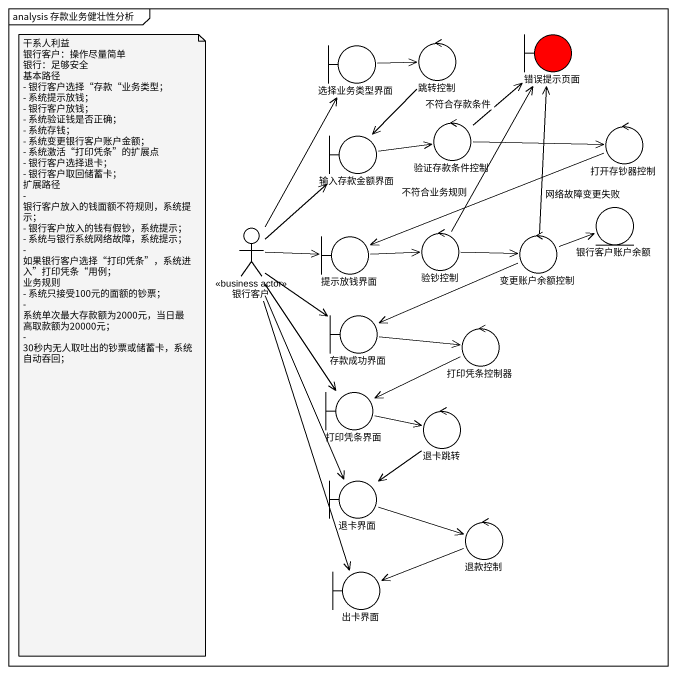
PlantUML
@startuml
mainframe analysis 存款业务健壮性分析
boundary 选择业务类型界面
control 跳转控制
boundary 错误提示页面 #FF0000
control 验证存款条件控制
control 打开存钞器控制
boundary 输入存款金额界面
entity 银行客户账户余额
actor 银行客户 <<business actor>>
boundary 提示放钱界面
control 验钞控制
control 变更账户余额控制
boundary 存款成功界面
control 打印凭条控制器
boundary 打印凭条界面
control 退卡跳转
boundary 退卡界面
control 退款控制
boundary 出卡界面
选择业务类型界面 -right-> 跳转控制
跳转控制 --> 输入存款金额界面
验证存款条件控制 -up-> 错误提示页面 : 不符合存款条件
验证存款条件控制 -right-> 打开存钞器控制
打开存钞器控制 -left-> 提示放钱界面
输入存款金额界面 -right-> 验证存款条件控制
银行客户 -up-> 选择业务类型界面
银行客户 -up-> 输入存款金额界面
银行客户 -right-> 提示放钱界面
银行客户 --> 存款成功界面
银行客户 --> 打印凭条界面
银行客户 --> 退卡界面
银行客户 --> 出卡界面
提示放钱界面 -right-> 验钞控制
验钞控制 -up-> 错误提示页面 : 不符合业务规则
验钞控制 -right-> 变更账户余额控制
变更账户余额控制 -up-> 错误提示页面 : 网络故障变更失败
变更账户余额控制 -right-> 银行客户账户余额
变更账户余额控制 -left-> 存款成功界面
存款成功界面 -right-> 打印凭条控制器
打印凭条控制器 -left-> 打印凭条界面
打印凭条界面 -right-> 退卡跳转
退卡跳转 --> 退卡界面
退卡界面 -right-> 退款控制
退款控制 -left-> 出卡界面
note as N1
  干系人利益
  银行客户：操作尽量简单
  银行：足够安全
  基本路径
  - 银行客户选择“存款“业务类型；
  - 系统提示放钱；
  - 银行客户放钱；
  - 系统验证钱是否正确；
  - 系统存钱；
  - 系统变更银行客户账户金额；
  - 系统激活“打印凭条”的扩展点
  - 银行客户选择退卡；
  - 银行客户取回储蓄卡；
  扩展路径
  - 银行客户放入的钱面额不符规则，系统提示；
  - 银行客户放入的钱有假钞，系统提示；
  - 系统与银行系统网络故障，系统提示；
  - 如果银行客户选择“打印凭条”，系统进入”打印凭条“用例；
  业务规则
  - 系统只接受100元的面额的钞票；
  - 系统单次最大存款额为2000元，当日最高取款额为20000元；
  - 30秒内无人取吐出的钞票或储蓄卡，系统自动吞回；
end note
@enduml
